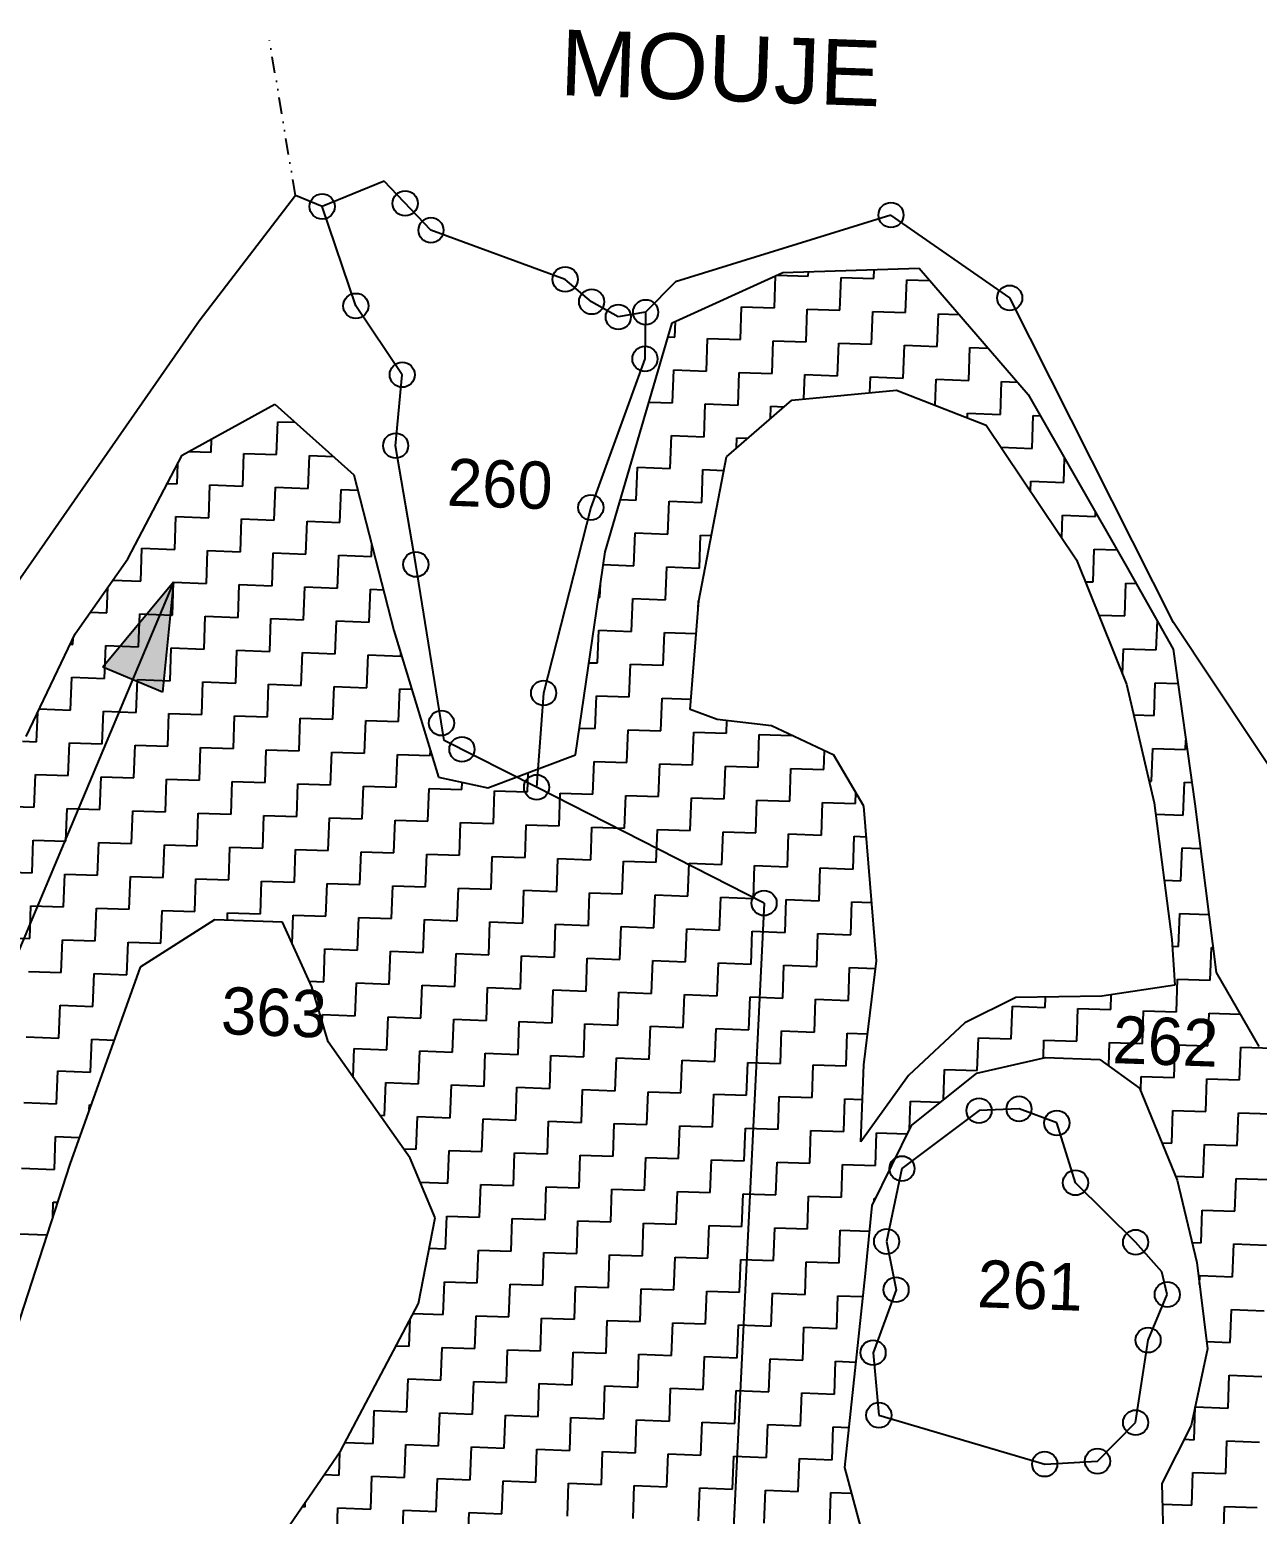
# Model space of a CAD drawing. Header units: metres. Extents: x 287345 to 291891, y 1993918 to 1999987.
# Drawn here: x 288222.7 to 288599.1, y 1998609.2 to 1999064.2 of the extents above; entities that cross this region are included whole.
import ezdxf
from ezdxf.enums import TextEntityAlignment as Align

# ---------------------------------------------------------------- set-up
doc = ezdxf.new("R2010")
doc.units = ezdxf.units.M
doc.header["$MEASUREMENT"] = 0
doc.linetypes.add('DIVIDE', pattern=[1.25, 0.5, -0.25, 0, -0.25, 0, -0.25])
for name, color, linetype in [('POLY_HATCH', 12, 'Continuous'), ('POLY_PARCEL', 6, 'Continuous'), ('TEXT_MAPOUT', 7, 'Continuous'), ('TEXT_PARCEL', 7, 'Continuous'), ('V_BOUND_LINE', 7, 'Continuous'), ('V_DIVIDE_LINE', 7, 'DIVIDE')]:
    doc.layers.add(name, color=color, linetype=linetype)
doc.styles.get("Standard").update_dxf_attribs({"font": 'arial.ttf'})
doc.styles.add('TEXT_MAP', font='')
doc.styles.get('TEXT_MAP').set_extended_font_data('Kruti Dev 050')

msp = doc.modelspace()

# ---------------------------------------------------------------- hatches: boundary and pattern name
h = msp.add_hatch(color=256)
h.paths.add_polyline_path([(288254.28, 1998864.99), (288263.42, 1998861.14), (288266.86, 1998894.86)])
h.paths.add_polyline_path([(288266.86, 1998894.86), (288245.14, 1998868.84), (288254.28, 1998864.99)])

# ---------------------------------------------------------------- linework, layer by layer
for points in [[(288266.86, 1998894.86), (288191.08, 1998714.9)], [(288266.86, 1998894.86), (288245.14, 1998868.84)], [(288266.86, 1998894.86), (288263.42, 1998861.14)], [(288263.42, 1998861.14), (288245.14, 1998868.84)]]:
    msp.add_lwpolyline(points)
for centre in [(288312.41, 1999010.02), (288337.85, 1999010.98), (288486.79, 1999007.4), (288345.76, 1999002.74), (288386.91, 1998987.69), (288322.73, 1998979.55), (288395.01, 1998980.82), (288523.19, 1998981.99), (288403.18, 1998976.15), (288411.57, 1998977.61), (288411.36, 1998963.32), (288336.95, 1998958.47), (288334.93, 1998936.72), (288394.77, 1998917.77), (288341.13, 1998900.34), (288380.29, 1998860.92), (288348.97, 1998851.72), (288355.25, 1998843.66), (288378.13, 1998832.03), (288447.89, 1998796.56), (288513.79, 1998732.94), (288526.04, 1998733.48), (288537.63, 1998729.16), (288490.16, 1998715.19), (288543.35, 1998710.86), (288485.45, 1998692.86), (288561.79, 1998692.6), (288488.36, 1998678.08), (288571.5, 1998676.61), (288565.62, 1998662.63), (288481.31, 1998658.77), (288483.08, 1998639.63), (288561.79, 1998637.34), (288533.93, 1998624.63), (288550.11, 1998625.52)]:
    msp.add_circle(centre, 3.85)
at = {"layer": 'POLY_HATCH'}
for p, q in [((288453.65, 1998989.81), (288495.41, 1998991.11)), ((288495.41, 1998991.11), (288528.8, 1998952.41)), ((288419.73, 1998974.34), (288453.65, 1998989.81)), ((288399.17, 1998904.19), (288419.73, 1998974.34)), ((288436.35, 1998933.32), (288456.43, 1998950.68)), ((288456.43, 1998950.68), (288488.52, 1998953.71)), ((288488.52, 1998953.71), (288515.95, 1998943.01)), ((288528.8, 1998952.41), (288558.92, 1998899.93)), ((288269.52, 1998933.79), (288297.88, 1998949.47)), ((288297.88, 1998949.47), (288322.14, 1998927.76)), ((288515.95, 1998943.01), (288543.69, 1998901.73)), ((288252.78, 1998902.09), (288269.52, 1998933.79)), ((288427.84, 1998889.16), (288436.35, 1998933.32)), ((288322.14, 1998927.76), (288334.36, 1998880.08)), ((288236.66, 1998879.04), (288252.78, 1998902.09)), ((288390.02, 1998841.98), (288399.17, 1998904.19)), ((288543.69, 1998901.73), (288559.02, 1998863.67)), ((288558.92, 1998899.93), (288573.31, 1998874.41)), ((288425.27, 1998855.9), (288427.84, 1998889.16)), ((288221.65, 1998847.61), (288236.66, 1998879.04)), ((288334.36, 1998880.08), (288348.06, 1998835.13)), ((288573.31, 1998874.41), (288579.97, 1998826.93)), ((288559.02, 1998863.67), (288567.47, 1998827.24)), ((288433.5, 1998852.83), (288425.27, 1998855.9)), ((288450.12, 1998850.85), (288433.5, 1998852.83)), ((288469.27, 1998841.83), (288450.12, 1998850.85)), ((288363.24, 1998831.82), (288390.02, 1998841.98)), ((288478.45, 1998826.22), (288469.27, 1998841.83)), ((288348.06, 1998835.13), (288363.24, 1998831.82)), ((288567.47, 1998827.24), (288572.94, 1998785.36)), ((288482.33, 1998778.84), (288478.45, 1998826.22)), ((288579.97, 1998826.93), (288586.49, 1998775.28)), ((288279.38, 1998791.4), (288256.62, 1998776.92)), ((288300.21, 1998790.66), (288279.38, 1998791.4)), ((288309.24, 1998770.89), (288300.21, 1998790.66)), ((288572.94, 1998785.36), (288573.84, 1998771.43)), ((288478.42, 1998747.02), (288482.33, 1998778.84)), ((288256.62, 1998776.92), (288235.01, 1998716.54)), ((288586.49, 1998775.28), (288599.59, 1998752.58)), ((288314.2, 1998754.04), (288309.24, 1998770.89)), ((288551.47, 1998768.06), (288525.04, 1998767.6)), ((288573.84, 1998771.43), (288551.47, 1998768.06)), ((288525.04, 1998767.6), (288509.47, 1998759.81)), ((288509.47, 1998759.81), (288492.21, 1998743.75)), ((288339.36, 1998718.41), (288314.2, 1998754.04)), ((288477.59, 1998723.42), (288478.42, 1998747.02)), ((288513.09, 1998744.4), (288534.12, 1998749.22)), ((288534.12, 1998749.22), (288550.78, 1998748.63)), ((288550.78, 1998748.63), (288562.99, 1998739.86)), ((288492.21, 1998743.75), (288477.59, 1998723.42)), ((288493.06, 1998728.43), (288513.09, 1998744.4)), ((288562.99, 1998739.86), (288574.5, 1998711.66)), ((288481.07, 1998703.85), (288493.06, 1998728.43)), ((288347.05, 1998700.07), (288339.36, 1998718.41)), ((288235.01, 1998716.54), (288216.29, 1998658.84)), ((288574.5, 1998711.66), (288580.56, 1998686.43)), ((288341.96, 1998673.85), (288347.05, 1998700.07)), ((288478.94, 1998683.08), (288481.07, 1998703.85)), ((288580.56, 1998686.43), (288583.79, 1998659.91)), ((288472.66, 1998623.55), (288478.94, 1998683.08)), ((288318.12, 1998628.83), (288341.96, 1998673.85)), ((288583.79, 1998659.91), (288578.79, 1998636.47)), ((288578.79, 1998636.47), (288569.82, 1998618.72)), ((288287.33, 1998584.07), (288318.12, 1998628.83)), ((288477.58, 1998605.31), (288472.66, 1998623.55)), ((288569.82, 1998618.72), (288570.43, 1998596.46))]:
    msp.add_line(p, q, dxfattribs=at)
at = {"layer": 'POLY_HATCH', "linetype": 'Continuous'}
for p, q in [((288451.04, 1998978.95), (288451.39, 1998988.78)), ((288451.84, 1998988.99), (288461.45, 1998988.65)), ((288461.45, 1998988.65), (288461.5, 1998990.06)), ((288471.15, 1998978.24), (288471.51, 1998988.29)), ((288471.51, 1998988.29), (288481.56, 1998987.93)), ((288481.56, 1998987.93), (288481.66, 1998990.68)), ((288491.26, 1998977.52), (288491.61, 1998987.58)), ((288491.61, 1998987.58), (288498.67, 1998987.33)), ((288440.63, 1998969.25), (288440.99, 1998979.3)), ((288440.99, 1998979.3), (288451.04, 1998978.95)), ((288460.74, 1998968.54), (288461.1, 1998978.59)), ((288461.1, 1998978.59), (288471.15, 1998978.24)), ((288480.85, 1998967.82), (288481.2, 1998977.88)), ((288481.2, 1998977.88), (288491.26, 1998977.52)), ((288420.52, 1998969.96), (288420.69, 1998974.77)), ((288500.96, 1998967.11), (288501.31, 1998977.17)), ((288501.31, 1998977.17), (288507.63, 1998976.94)), ((288418.47, 1998970.03), (288420.52, 1998969.96)), ((288430.22, 1998959.55), (288430.58, 1998969.6)), ((288430.58, 1998969.6), (288440.63, 1998969.25)), ((288450.33, 1998958.84), (288450.69, 1998968.89)), ((288450.69, 1998968.89), (288460.74, 1998968.54)), ((288470.44, 1998958.13), (288470.79, 1998968.18)), ((288470.79, 1998968.18), (288480.85, 1998967.82)), ((288490.55, 1998957.41), (288490.9, 1998967.47)), ((288490.9, 1998967.47), (288500.96, 1998967.11)), ((288510.66, 1998956.7), (288511.01, 1998966.76)), ((288511.01, 1998966.76), (288516.59, 1998966.56)), ((288419.81, 1998949.85), (288420.17, 1998959.91)), ((288420.17, 1998959.91), (288430.22, 1998959.55)), ((288439.92, 1998949.14), (288440.28, 1998959.19)), ((288440.28, 1998959.19), (288450.33, 1998958.84)), ((288460.12, 1998951.03), (288460.38, 1998958.48)), ((288460.38, 1998958.48), (288470.44, 1998958.13)), ((288480.32, 1998952.94), (288480.49, 1998957.77)), ((288480.49, 1998957.77), (288490.55, 1998957.41)), ((288500.32, 1998949.11), (288500.6, 1998957.06)), ((288500.6, 1998957.06), (288510.66, 1998956.7)), ((288520.36, 1998946.29), (288520.71, 1998956.35)), ((288520.71, 1998956.35), (288525.55, 1998956.18)), ((288412.63, 1998950.1), (288419.81, 1998949.85)), ((288429.51, 1998939.44), (288429.86, 1998949.49)), ((288429.86, 1998949.49), (288439.92, 1998949.14)), ((288449.84, 1998944.98), (288449.97, 1998948.78)), ((288449.97, 1998948.78), (288454.07, 1998948.64)), ((288510.25, 1998945.24), (288510.3, 1998946.65)), ((288510.3, 1998946.65), (288520.36, 1998946.29)), ((288530.05, 1998935.88), (288530.41, 1998945.94)), ((288530.41, 1998945.94), (288532.56, 1998945.86)), ((288298.44, 1998934.01), (288298.8, 1998944.07)), ((288298.8, 1998944.07), (288304.13, 1998943.88)), ((288278.34, 1998934.72), (288278.48, 1998938.74)), ((288419.1, 1998929.74), (288419.45, 1998939.8)), ((288419.45, 1998939.8), (288429.51, 1998939.44)), ((288439.45, 1998936.01), (288439.56, 1998939.08)), ((288439.56, 1998939.08), (288442.88, 1998938.97)), ((288271.63, 1998934.96), (288278.34, 1998934.72)), ((288288.03, 1998924.31), (288288.39, 1998934.37)), ((288288.39, 1998934.37), (288298.44, 1998934.01)), ((288308.14, 1998923.6), (288308.5, 1998933.66)), ((288308.5, 1998933.66), (288315.85, 1998933.4)), ((288520.51, 1998936.22), (288530.05, 1998935.88)), ((288539.75, 1998925.47), (288540.01, 1998932.87)), ((288267.93, 1998925.02), (288268.14, 1998931.19)), ((288408.69, 1998920.04), (288409.04, 1998930.1)), ((288409.04, 1998930.1), (288419.1, 1998929.74)), ((288428.8, 1998919.33), (288429.15, 1998929.39)), ((288429.15, 1998929.39), (288435.55, 1998929.16)), ((288264.94, 1998925.13), (288267.93, 1998925.02)), ((288277.62, 1998914.61), (288277.98, 1998924.67)), ((288277.98, 1998924.67), (288288.03, 1998924.31)), ((288297.73, 1998913.9), (288298.09, 1998923.96)), ((288298.09, 1998923.96), (288308.14, 1998923.6)), ((288317.84, 1998913.19), (288318.2, 1998923.25)), ((288318.2, 1998923.25), (288323.35, 1998923.06)), ((288529.59, 1998922.72), (288529.7, 1998925.83)), ((288529.7, 1998925.83), (288539.75, 1998925.47)), ((288403.87, 1998920.21), (288408.69, 1998920.04)), ((288418.39, 1998909.63), (288418.74, 1998919.69)), ((288418.74, 1998919.69), (288428.8, 1998919.33)), ((288267.21, 1998904.91), (288267.57, 1998914.97)), ((288267.57, 1998914.97), (288277.62, 1998914.61)), ((288287.32, 1998904.2), (288287.68, 1998914.26)), ((288287.68, 1998914.26), (288297.73, 1998913.9)), ((288539.15, 1998908.48), (288539.4, 1998915.42)), ((288539.4, 1998915.42), (288549.45, 1998915.06)), ((288549.45, 1998915.06), (288549.5, 1998916.35)), ((288307.43, 1998903.49), (288307.79, 1998913.55)), ((288307.79, 1998913.55), (288317.84, 1998913.19)), ((288407.98, 1998899.93), (288408.33, 1998909.99)), ((288408.33, 1998909.99), (288418.39, 1998909.63)), ((288428.09, 1998899.22), (288428.44, 1998909.28)), ((288428.44, 1998909.28), (288431.69, 1998909.16)), ((288256.8, 1998895.22), (288257.16, 1998905.27)), ((288257.16, 1998905.27), (288267.21, 1998904.91)), ((288276.91, 1998894.5), (288277.27, 1998904.56)), ((288277.27, 1998904.56), (288287.32, 1998904.2)), ((288327.54, 1998902.78), (288327.66, 1998906.22)), ((288548.74, 1998894.95), (288549.1, 1998905.01)), ((288549.1, 1998905.01), (288556.15, 1998904.76)), ((288297.02, 1998893.79), (288297.38, 1998903.85)), ((288297.38, 1998903.85), (288307.43, 1998903.49)), ((288317.13, 1998893.08), (288317.49, 1998903.14)), ((288317.49, 1998903.14), (288327.54, 1998902.78)), ((288398.6, 1998900.27), (288407.98, 1998899.93)), ((288248.18, 1998895.52), (288256.8, 1998895.22)), ((288417.68, 1998889.52), (288418.03, 1998899.58)), ((288418.03, 1998899.58), (288428.09, 1998899.22)), ((288246.39, 1998885.52), (288246.67, 1998893.35)), ((288266.5, 1998884.81), (288266.86, 1998894.86)), ((288266.86, 1998894.86), (288276.91, 1998894.5)), ((288286.61, 1998884.09), (288286.97, 1998894.15)), ((288286.97, 1998894.15), (288297.02, 1998893.79)), ((288306.72, 1998883.38), (288307.08, 1998893.44)), ((288307.08, 1998893.44), (288317.13, 1998893.08)), ((288326.83, 1998882.67), (288327.19, 1998892.73)), ((288327.19, 1998892.73), (288331.16, 1998892.59)), ((288397.57, 1998890.24), (288397.71, 1998894.24)), ((288546.39, 1998895.04), (288548.74, 1998894.95)), ((288558.44, 1998884.54), (288558.79, 1998894.6)), ((288558.79, 1998894.6), (288561.99, 1998894.48)), ((288397.12, 1998890.25), (288397.57, 1998890.24)), ((288407.27, 1998879.82), (288407.62, 1998889.88)), ((288407.62, 1998889.88), (288417.68, 1998889.52)), ((288427.64, 1998886.59), (288427.73, 1998889.17)), ((288427.73, 1998889.17), (288427.84, 1998889.16)), ((288241.32, 1998885.7), (288246.39, 1998885.52)), ((288256.09, 1998875.11), (288256.45, 1998885.16)), ((288256.45, 1998885.16), (288266.5, 1998884.81)), ((288276.2, 1998874.4), (288276.56, 1998884.45)), ((288276.56, 1998884.45), (288286.61, 1998884.09)), ((288296.31, 1998873.68), (288296.67, 1998883.74)), ((288296.67, 1998883.74), (288306.72, 1998883.38)), ((288316.42, 1998872.97), (288316.77, 1998883.03)), ((288316.77, 1998883.03), (288326.83, 1998882.67)), ((288550.5, 1998884.82), (288558.44, 1998884.54)), ((288568.14, 1998874.13), (288568.45, 1998883.03)), ((288235.98, 1998875.82), (288236.05, 1998877.75)), ((288396.86, 1998870.13), (288397.21, 1998880.18)), ((288397.21, 1998880.18), (288407.27, 1998879.82)), ((288416.96, 1998869.41), (288417.32, 1998879.47)), ((288417.32, 1998879.47), (288427.06, 1998879.12)), ((288235.14, 1998875.85), (288235.98, 1998875.82)), ((288245.68, 1998865.41), (288246.04, 1998875.46)), ((288246.04, 1998875.46), (288256.09, 1998875.11)), ((288265.79, 1998864.7), (288266.15, 1998874.75)), ((288266.15, 1998874.75), (288276.2, 1998874.4)), ((288285.9, 1998863.99), (288286.26, 1998874.04)), ((288286.26, 1998874.04), (288296.31, 1998873.68)), ((288306.01, 1998863.27), (288306.36, 1998873.33)), ((288306.36, 1998873.33), (288316.42, 1998872.97)), ((288336.53, 1998872.26), (288336.55, 1998872.9)), ((288557.81, 1998866.69), (288558.08, 1998874.49)), ((288558.08, 1998874.49), (288568.14, 1998874.13)), ((288326.12, 1998862.56), (288326.47, 1998872.62)), ((288326.47, 1998872.62), (288336.53, 1998872.26)), ((288394.17, 1998870.22), (288396.86, 1998870.13)), ((288406.55, 1998859.72), (288406.91, 1998869.77)), ((288406.91, 1998869.77), (288416.96, 1998869.41)), ((288235.27, 1998855.71), (288235.63, 1998865.76)), ((288235.63, 1998865.76), (288245.68, 1998865.41)), ((288255.38, 1998855), (288255.74, 1998865.05)), ((288255.74, 1998865.05), (288265.79, 1998864.7)), ((288275.49, 1998854.29), (288275.85, 1998864.34)), ((288275.85, 1998864.34), (288285.9, 1998863.99)), ((288295.6, 1998853.58), (288295.95, 1998863.63)), ((288295.95, 1998863.63), (288306.01, 1998863.27)), ((288567.43, 1998854.02), (288567.78, 1998864.08)), ((288567.78, 1998864.08), (288574.8, 1998863.83)), ((288315.71, 1998852.86), (288316.06, 1998862.92)), ((288316.06, 1998862.92), (288326.12, 1998862.56)), ((288335.82, 1998852.15), (288336.17, 1998862.21)), ((288336.17, 1998862.21), (288339.85, 1998862.08)), ((288396.14, 1998850.02), (288396.5, 1998860.07)), ((288396.5, 1998860.07), (288406.55, 1998859.72)), ((288416.25, 1998849.31), (288416.61, 1998859.36)), ((288416.61, 1998859.36), (288425.51, 1998859.05)), ((288224.86, 1998846.01), (288225.18, 1998855)), ((288225.68, 1998856.05), (288235.27, 1998855.71)), ((288244.97, 1998845.3), (288245.33, 1998855.35)), ((288245.33, 1998855.35), (288255.38, 1998855)), ((288265.08, 1998844.59), (288265.44, 1998854.64)), ((288265.44, 1998854.64), (288275.49, 1998854.29)), ((288285.19, 1998843.88), (288285.54, 1998853.93)), ((288285.54, 1998853.93), (288295.6, 1998853.58)), ((288305.3, 1998843.16), (288305.65, 1998853.22)), ((288305.65, 1998853.22), (288315.71, 1998852.86)), ((288325.41, 1998842.45), (288325.76, 1998852.51)), ((288325.76, 1998852.51), (288335.82, 1998852.15)), ((288391.23, 1998850.19), (288396.14, 1998850.02)), ((288436.36, 1998848.59), (288436.5, 1998852.47)), ((288561.21, 1998854.24), (288567.43, 1998854.02)), ((288220.54, 1998846.16), (288224.86, 1998846.01)), ((288234.56, 1998835.6), (288234.92, 1998845.66)), ((288234.92, 1998845.66), (288244.97, 1998845.3)), ((288405.84, 1998839.61), (288406.2, 1998849.66)), ((288406.2, 1998849.66), (288416.25, 1998849.31)), ((288425.95, 1998838.9), (288426.31, 1998848.95)), ((288426.31, 1998848.95), (288436.36, 1998848.59)), ((288446.06, 1998838.18), (288446.42, 1998848.24)), ((288446.42, 1998848.24), (288456.42, 1998847.88)), ((288577.12, 1998843.61), (288577.23, 1998846.51)), ((288254.67, 1998834.89), (288255.02, 1998844.94)), ((288255.02, 1998844.94), (288265.08, 1998844.59)), ((288274.78, 1998834.18), (288275.13, 1998844.23)), ((288275.13, 1998844.23), (288285.19, 1998843.88)), ((288294.89, 1998833.47), (288295.24, 1998843.52)), ((288295.24, 1998843.52), (288305.3, 1998843.16)), ((288315, 1998832.75), (288315.35, 1998842.81)), ((288315.35, 1998842.81), (288325.41, 1998842.45)), ((288335.1, 1998832.04), (288335.46, 1998842.1)), ((288335.46, 1998842.1), (288345.52, 1998841.74)), ((288345.52, 1998841.74), (288345.57, 1998843.31)), ((288466.17, 1998837.47), (288466.37, 1998843.2)), ((288566.71, 1998833.91), (288567.07, 1998843.97)), ((288567.07, 1998843.97), (288577.12, 1998843.61)), ((288375.32, 1998830.62), (288375.53, 1998836.48)), ((288385.64, 1998840.32), (288385.73, 1998840.32)), ((288385.73, 1998840.32), (288385.73, 1998840.36)), ((288395.43, 1998829.91), (288395.79, 1998839.96)), ((288395.79, 1998839.96), (288405.84, 1998839.61)), ((288415.54, 1998829.2), (288415.9, 1998839.25)), ((288415.9, 1998839.25), (288425.95, 1998838.9)), ((288435.65, 1998828.49), (288436.01, 1998838.54)), ((288436.01, 1998838.54), (288446.06, 1998838.18)), ((288455.76, 1998827.77), (288456.11, 1998837.83)), ((288456.11, 1998837.83), (288466.17, 1998837.47)), ((288224.15, 1998825.9), (288224.51, 1998835.96)), ((288224.51, 1998835.96), (288234.56, 1998835.6)), ((288244.26, 1998825.19), (288244.61, 1998835.25)), ((288244.61, 1998835.25), (288254.67, 1998834.89)), ((288264.37, 1998824.48), (288264.72, 1998834.53)), ((288264.72, 1998834.53), (288274.78, 1998834.18)), ((288284.48, 1998823.77), (288284.83, 1998833.82)), ((288284.83, 1998833.82), (288294.89, 1998833.47)), ((288304.59, 1998823.06), (288304.94, 1998833.11)), ((288304.94, 1998833.11), (288315, 1998832.75)), ((288324.69, 1998822.34), (288325.05, 1998832.4)), ((288325.05, 1998832.4), (288335.1, 1998832.04)), ((288355.21, 1998831.33), (288355.29, 1998833.55)), ((288565.92, 1998833.94), (288566.71, 1998833.91)), ((288576.41, 1998823.5), (288576.77, 1998833.56)), ((288576.77, 1998833.56), (288579.05, 1998833.48)), ((288344.8, 1998821.63), (288345.16, 1998831.69)), ((288345.16, 1998831.69), (288355.21, 1998831.33)), ((288364.91, 1998820.92), (288365.27, 1998830.98)), ((288365.27, 1998830.98), (288375.32, 1998830.62)), ((288385.02, 1998820.21), (288385.38, 1998830.26)), ((288385.38, 1998830.26), (288395.43, 1998829.91)), ((288405.13, 1998819.5), (288405.49, 1998829.55)), ((288405.49, 1998829.55), (288415.54, 1998829.2)), ((288425.24, 1998818.79), (288425.6, 1998828.84)), ((288425.6, 1998828.84), (288435.65, 1998828.49)), ((288445.35, 1998818.07), (288445.7, 1998828.13)), ((288445.7, 1998828.13), (288455.76, 1998827.77)), ((288465.46, 1998817.36), (288465.81, 1998827.42)), ((288465.81, 1998827.42), (288475.87, 1998827.06)), ((288475.87, 1998827.06), (288475.99, 1998830.41)), ((288214.1, 1998826.26), (288224.15, 1998825.9)), ((288233.85, 1998815.49), (288234.2, 1998825.55)), ((288234.2, 1998825.55), (288244.26, 1998825.19)), ((288253.96, 1998814.78), (288254.31, 1998824.83)), ((288254.31, 1998824.83), (288264.37, 1998824.48)), ((288274.07, 1998814.07), (288274.42, 1998824.12)), ((288274.42, 1998824.12), (288284.48, 1998823.77)), ((288294.18, 1998813.36), (288294.53, 1998823.41)), ((288294.53, 1998823.41), (288304.59, 1998823.06)), ((288314.28, 1998812.65), (288314.64, 1998822.7)), ((288314.64, 1998822.7), (288324.69, 1998822.34)), ((288567.92, 1998823.8), (288576.41, 1998823.5)), ((288334.39, 1998811.93), (288334.75, 1998821.99)), ((288334.75, 1998821.99), (288344.8, 1998821.63)), ((288354.5, 1998811.22), (288354.86, 1998821.28)), ((288354.86, 1998821.28), (288364.91, 1998820.92)), ((288374.61, 1998810.51), (288374.97, 1998820.57)), ((288374.97, 1998820.57), (288385.02, 1998820.21)), ((288394.72, 1998809.8), (288395.08, 1998819.85)), ((288395.08, 1998819.85), (288405.13, 1998819.5)), ((288414.83, 1998809.09), (288415.19, 1998819.14)), ((288415.19, 1998819.14), (288425.24, 1998818.79)), ((288434.94, 1998808.38), (288435.29, 1998818.43)), ((288435.29, 1998818.43), (288445.35, 1998818.07)), ((288223.44, 1998805.79), (288223.79, 1998815.85)), ((288223.79, 1998815.85), (288233.85, 1998815.49)), ((288243.55, 1998805.08), (288243.9, 1998815.14)), ((288243.9, 1998815.14), (288253.96, 1998814.78)), ((288263.66, 1998804.37), (288264.01, 1998814.42)), ((288264.01, 1998814.42), (288274.07, 1998814.07)), ((288283.77, 1998803.66), (288284.12, 1998813.71)), ((288284.12, 1998813.71), (288294.18, 1998813.36)), ((288455.05, 1998807.66), (288455.4, 1998817.72)), ((288455.4, 1998817.72), (288465.46, 1998817.36)), ((288475.16, 1998806.95), (288475.51, 1998817.01)), ((288475.51, 1998817.01), (288479.21, 1998816.88)), ((288303.87, 1998802.95), (288304.23, 1998813)), ((288304.23, 1998813), (288314.28, 1998812.65)), ((288323.98, 1998802.24), (288324.34, 1998812.29)), ((288324.34, 1998812.29), (288334.39, 1998811.93)), ((288344.09, 1998801.52), (288344.45, 1998811.58)), ((288344.45, 1998811.58), (288354.5, 1998811.22)), ((288364.2, 1998800.81), (288364.56, 1998810.87)), ((288364.56, 1998810.87), (288374.61, 1998810.51)), ((288384.31, 1998800.1), (288384.67, 1998810.16)), ((288384.67, 1998810.16), (288394.72, 1998809.8)), ((288404.42, 1998799.39), (288404.77, 1998809.44)), ((288404.77, 1998809.44), (288414.83, 1998809.09)), ((288575.7, 1998803.4), (288576.06, 1998813.45)), ((288576.06, 1998813.45), (288581.7, 1998813.25)), ((288213.38, 1998806.15), (288223.44, 1998805.79)), ((288233.14, 1998795.38), (288233.49, 1998805.44)), ((288233.49, 1998805.44), (288243.55, 1998805.08)), ((288253.25, 1998794.67), (288253.6, 1998804.73)), ((288253.6, 1998804.73), (288263.66, 1998804.37)), ((288424.53, 1998798.68), (288424.88, 1998808.73)), ((288424.88, 1998808.73), (288434.94, 1998808.38)), ((288444.64, 1998797.97), (288444.99, 1998808.02)), ((288444.99, 1998808.02), (288455.05, 1998807.66)), ((288464.75, 1998797.25), (288465.1, 1998807.31)), ((288465.1, 1998807.31), (288475.16, 1998806.95)), ((288273.35, 1998793.96), (288273.71, 1998804.01)), ((288273.71, 1998804.01), (288283.77, 1998803.66)), ((288293.46, 1998793.25), (288293.82, 1998803.3)), ((288293.82, 1998803.3), (288303.87, 1998802.95)), ((288313.57, 1998792.54), (288313.93, 1998802.59)), ((288313.93, 1998802.59), (288323.98, 1998802.24)), ((288333.68, 1998791.83), (288334.04, 1998801.88)), ((288334.04, 1998801.88), (288344.09, 1998801.52)), ((288353.79, 1998791.11), (288354.15, 1998801.17)), ((288354.15, 1998801.17), (288364.2, 1998800.81)), ((288373.9, 1998790.4), (288374.26, 1998800.46)), ((288374.26, 1998800.46), (288384.31, 1998800.1)), ((288570.56, 1998803.58), (288575.7, 1998803.4)), ((288222.73, 1998785.68), (288223.08, 1998795.74)), ((288223.08, 1998795.74), (288233.14, 1998795.38)), ((288394.01, 1998789.69), (288394.36, 1998799.74)), ((288394.36, 1998799.74), (288404.42, 1998799.39)), ((288414.12, 1998788.98), (288414.47, 1998799.03)), ((288414.47, 1998799.03), (288424.53, 1998798.68)), ((288434.23, 1998788.27), (288434.58, 1998798.32)), ((288434.58, 1998798.32), (288444.64, 1998797.97)), ((288454.34, 1998787.56), (288454.69, 1998797.61)), ((288454.69, 1998797.61), (288464.75, 1998797.25)), ((288474.44, 1998786.84), (288474.8, 1998796.9)), ((288474.8, 1998796.9), (288480.87, 1998796.68)), ((288242.84, 1998784.97), (288243.19, 1998795.03)), ((288243.19, 1998795.03), (288253.25, 1998794.67)), ((288262.94, 1998784.26), (288263.3, 1998794.32)), ((288263.3, 1998794.32), (288273.35, 1998793.96)), ((288283.33, 1998791.26), (288283.41, 1998793.6)), ((288283.41, 1998793.6), (288293.46, 1998793.25)), ((288303.21, 1998784.09), (288303.52, 1998792.89)), ((288303.52, 1998792.89), (288313.57, 1998792.54)), ((288323.27, 1998782.13), (288323.63, 1998792.18)), ((288323.63, 1998792.18), (288333.68, 1998791.83)), ((288343.38, 1998781.41), (288343.74, 1998791.47)), ((288343.74, 1998791.47), (288353.79, 1998791.11)), ((288574.99, 1998783.29), (288575.35, 1998793.34)), ((288575.35, 1998793.34), (288584.25, 1998793.03)), ((288363.49, 1998780.7), (288363.85, 1998790.76)), ((288363.85, 1998790.76), (288373.9, 1998790.4)), ((288383.6, 1998779.99), (288383.95, 1998790.05)), ((288383.95, 1998790.05), (288394.01, 1998789.69)), ((288403.71, 1998779.28), (288404.06, 1998789.33)), ((288404.06, 1998789.33), (288414.12, 1998788.98)), ((288423.82, 1998778.57), (288424.17, 1998788.62)), ((288424.17, 1998788.62), (288434.23, 1998788.27)), ((288443.93, 1998777.86), (288444.28, 1998787.91)), ((288444.28, 1998787.91), (288454.34, 1998787.56)), ((288464.03, 1998777.15), (288464.39, 1998787.2)), ((288464.39, 1998787.2), (288474.44, 1998786.84)), ((288212.67, 1998786.04), (288222.73, 1998785.68)), ((288232.43, 1998775.27), (288232.78, 1998785.33)), ((288232.78, 1998785.33), (288242.84, 1998784.97)), ((288252.53, 1998774.56), (288252.89, 1998784.62)), ((288252.89, 1998784.62), (288262.94, 1998784.26)), ((288312.86, 1998772.43), (288313.22, 1998782.48)), ((288313.22, 1998782.48), (288323.27, 1998782.13)), ((288332.97, 1998771.72), (288333.33, 1998781.77)), ((288333.33, 1998781.77), (288343.38, 1998781.41)), ((288573.07, 1998783.35), (288574.99, 1998783.29)), ((288584.69, 1998772.88), (288585.04, 1998782.93)), ((288585.04, 1998782.93), (288585.53, 1998782.91)), ((288353.08, 1998771), (288353.44, 1998781.06)), ((288353.44, 1998781.06), (288363.49, 1998780.7)), ((288373.19, 1998770.29), (288373.54, 1998780.35)), ((288373.54, 1998780.35), (288383.6, 1998779.99)), ((288393.3, 1998769.58), (288393.65, 1998779.64)), ((288393.65, 1998779.64), (288403.71, 1998779.28)), ((288413.41, 1998768.87), (288413.76, 1998778.92)), ((288413.76, 1998778.92), (288423.82, 1998778.57)), ((288433.52, 1998768.16), (288433.87, 1998778.21)), ((288433.87, 1998778.21), (288443.93, 1998777.86)), ((288453.62, 1998767.45), (288453.98, 1998777.5)), ((288453.98, 1998777.5), (288464.03, 1998777.15)), ((288222.37, 1998775.63), (288232.43, 1998775.27)), ((288242.12, 1998764.86), (288242.48, 1998774.92)), ((288242.48, 1998774.92), (288252.53, 1998774.56)), ((288308.46, 1998772.58), (288312.86, 1998772.43)), ((288473.73, 1998766.74), (288474.09, 1998776.79)), ((288474.09, 1998776.79), (288482.04, 1998776.51)), ((288574.28, 1998763.18), (288574.63, 1998773.23)), ((288574.63, 1998773.23), (288584.69, 1998772.88)), ((288322.56, 1998762.02), (288322.92, 1998772.07)), ((288322.92, 1998772.07), (288332.97, 1998771.72)), ((288342.67, 1998761.31), (288343.02, 1998771.36)), ((288343.02, 1998771.36), (288353.08, 1998771)), ((288362.78, 1998760.59), (288363.13, 1998770.65)), ((288363.13, 1998770.65), (288373.19, 1998770.29)), ((288382.89, 1998759.88), (288383.24, 1998769.94)), ((288383.24, 1998769.94), (288393.3, 1998769.58)), ((288403, 1998759.17), (288403.35, 1998769.23)), ((288403.35, 1998769.23), (288413.41, 1998768.87)), ((288423.1, 1998758.46), (288423.46, 1998768.51)), ((288423.46, 1998768.51), (288433.52, 1998768.16)), ((288554.17, 1998763.89), (288554.33, 1998768.49)), ((288231.71, 1998755.16), (288232.07, 1998765.22)), ((288232.07, 1998765.22), (288242.12, 1998764.86)), ((288443.21, 1998757.75), (288443.57, 1998767.8)), ((288443.57, 1998767.8), (288453.62, 1998767.45)), ((288463.32, 1998757.04), (288463.68, 1998767.09)), ((288463.68, 1998767.09), (288473.73, 1998766.74)), ((288523.65, 1998754.9), (288524.01, 1998764.96)), ((288524.01, 1998764.96), (288534.06, 1998764.6)), ((288534.06, 1998764.6), (288534.17, 1998767.76)), ((288543.76, 1998754.19), (288544.11, 1998764.24)), ((288544.11, 1998764.24), (288554.17, 1998763.89)), ((288563.87, 1998753.48), (288564.22, 1998763.53)), ((288564.22, 1998763.53), (288574.28, 1998763.18)), ((288312.42, 1998760.08), (288312.51, 1998762.37)), ((288312.51, 1998762.37), (288322.56, 1998762.02)), ((288332.26, 1998751.61), (288332.61, 1998761.66)), ((288332.61, 1998761.66), (288342.67, 1998761.31)), ((288352.37, 1998750.9), (288352.72, 1998760.95)), ((288352.72, 1998760.95), (288362.78, 1998760.59)), ((288372.48, 1998750.18), (288372.83, 1998760.24)), ((288372.83, 1998760.24), (288382.89, 1998759.88)), ((288392.59, 1998749.47), (288392.94, 1998759.53)), ((288392.94, 1998759.53), (288403, 1998759.17)), ((288583.98, 1998752.77), (288584.33, 1998762.82)), ((288584.33, 1998762.82), (288593.87, 1998762.48)), ((288221.66, 1998755.52), (288231.71, 1998755.16)), ((288241.41, 1998744.75), (288241.77, 1998754.81)), ((288241.77, 1998754.81), (288248.62, 1998754.57)), ((288412.69, 1998748.76), (288413.05, 1998758.82)), ((288413.05, 1998758.82), (288423.1, 1998758.46)), ((288432.8, 1998748.05), (288433.16, 1998758.1)), ((288433.16, 1998758.1), (288443.21, 1998757.75)), ((288452.91, 1998747.34), (288453.27, 1998757.39)), ((288453.27, 1998757.39), (288463.32, 1998757.04)), ((288473.02, 1998746.63), (288473.38, 1998756.68)), ((288473.38, 1998756.68), (288479.58, 1998756.46)), ((288513.24, 1998745.2), (288513.6, 1998755.26)), ((288513.6, 1998755.26), (288523.65, 1998754.9)), ((288533.51, 1998749.08), (288533.7, 1998754.55)), ((288533.7, 1998754.55), (288543.76, 1998754.19)), ((288321.89, 1998743.15), (288322.2, 1998751.96)), ((288322.2, 1998751.96), (288332.26, 1998751.61)), ((288341.96, 1998741.2), (288342.31, 1998751.25)), ((288342.31, 1998751.25), (288352.37, 1998750.9)), ((288362.07, 1998740.49), (288362.42, 1998750.54)), ((288362.42, 1998750.54), (288372.48, 1998750.18)), ((288553.56, 1998746.63), (288553.81, 1998753.83)), ((288553.81, 1998753.83), (288563.87, 1998753.48)), ((288573.57, 1998743.07), (288573.92, 1998753.12)), ((288573.92, 1998753.12), (288583.98, 1998752.77)), ((288593.68, 1998742.36), (288594.03, 1998752.41)), ((288594.03, 1998752.41), (288604.09, 1998752.06)), ((288382.18, 1998739.77), (288382.53, 1998749.83)), ((288382.53, 1998749.83), (288392.59, 1998749.47)), ((288402.28, 1998739.06), (288402.64, 1998749.12)), ((288402.64, 1998749.12), (288412.69, 1998748.76)), ((288422.39, 1998738.35), (288422.75, 1998748.41)), ((288422.75, 1998748.41), (288432.8, 1998748.05)), ((288442.5, 1998737.64), (288442.86, 1998747.69)), ((288442.86, 1998747.69), (288452.91, 1998747.34)), ((288462.61, 1998736.93), (288462.97, 1998746.98)), ((288462.97, 1998746.98), (288473.02, 1998746.63)), ((288502.86, 1998736.24), (288503.19, 1998745.56)), ((288503.19, 1998745.56), (288513.24, 1998745.2)), ((288231, 1998735.06), (288231.36, 1998745.11)), ((288231.36, 1998745.11), (288241.41, 1998744.75)), ((288331.55, 1998731.5), (288331.9, 1998741.55)), ((288331.9, 1998741.55), (288341.96, 1998741.2)), ((288351.66, 1998730.79), (288352.01, 1998740.84)), ((288352.01, 1998740.84), (288362.07, 1998740.49)), ((288563.35, 1998738.95), (288563.51, 1998743.42)), ((288563.51, 1998743.42), (288573.57, 1998743.07)), ((288583.27, 1998732.66), (288583.62, 1998742.71)), ((288583.62, 1998742.71), (288593.68, 1998742.36)), ((288371.77, 1998730.07), (288372.12, 1998740.13)), ((288372.12, 1998740.13), (288382.18, 1998739.77)), ((288391.87, 1998729.36), (288392.23, 1998739.42)), ((288392.23, 1998739.42), (288402.28, 1998739.06)), ((288411.98, 1998728.65), (288412.34, 1998738.71)), ((288412.34, 1998738.71), (288422.39, 1998738.35)), ((288432.09, 1998727.94), (288432.45, 1998737.99)), ((288432.45, 1998737.99), (288442.5, 1998737.64)), ((288452.2, 1998727.23), (288452.56, 1998737.28)), ((288452.56, 1998737.28), (288462.61, 1998736.93)), ((288472.31, 1998726.52), (288472.67, 1998736.57)), ((288472.67, 1998736.57), (288478.05, 1998736.38)), ((288220.95, 1998735.41), (288231, 1998735.06)), ((288241.01, 1998733.29), (288241.06, 1998734.7)), ((288241.06, 1998734.7), (288241.5, 1998734.68)), ((288492.47, 1998727.22), (288492.77, 1998735.86)), ((288492.77, 1998735.86), (288501.97, 1998735.53)), ((288572.85, 1998722.96), (288573.21, 1998733.01)), ((288573.21, 1998733.01), (288583.27, 1998732.66)), ((288592.96, 1998722.25), (288593.32, 1998732.3)), ((288593.32, 1998732.3), (288603.37, 1998731.95)), ((288330.08, 1998731.55), (288331.55, 1998731.5)), ((288341.25, 1998721.09), (288341.6, 1998731.14)), ((288341.6, 1998731.14), (288351.66, 1998730.79)), ((288361.35, 1998720.38), (288361.71, 1998730.43)), ((288361.71, 1998730.43), (288371.77, 1998730.07)), ((288381.46, 1998719.66), (288381.82, 1998729.72)), ((288381.82, 1998729.72), (288391.87, 1998729.36)), ((288401.57, 1998718.95), (288401.93, 1998729.01)), ((288401.93, 1998729.01), (288411.98, 1998728.65)), ((288421.68, 1998718.24), (288422.04, 1998728.3)), ((288422.04, 1998728.3), (288432.09, 1998727.94)), ((288441.79, 1998717.53), (288442.15, 1998727.58)), ((288442.15, 1998727.58), (288452.2, 1998727.23)), ((288230.29, 1998714.95), (288230.65, 1998725)), ((288230.65, 1998725), (288237.95, 1998724.74)), ((288461.9, 1998716.82), (288462.26, 1998726.87)), ((288462.26, 1998726.87), (288472.31, 1998726.52)), ((288482.01, 1998716.11), (288482.36, 1998726.16)), ((288482.36, 1998726.16), (288491.79, 1998725.83)), ((288569.84, 1998723.07), (288572.85, 1998722.96)), ((288582.55, 1998712.55), (288582.91, 1998722.6)), ((288582.91, 1998722.6), (288592.96, 1998722.25)), ((288337.37, 1998721.22), (288341.25, 1998721.09)), ((288350.94, 1998710.68), (288351.3, 1998720.73)), ((288351.3, 1998720.73), (288361.35, 1998720.38)), ((288371.05, 1998709.97), (288371.41, 1998720.02)), ((288371.41, 1998720.02), (288381.46, 1998719.66)), ((288391.16, 1998709.25), (288391.52, 1998719.31)), ((288391.52, 1998719.31), (288401.57, 1998718.95)), ((288411.27, 1998708.54), (288411.63, 1998718.6)), ((288411.63, 1998718.6), (288421.68, 1998718.24)), ((288220.24, 1998715.3), (288230.29, 1998714.95)), ((288431.38, 1998707.83), (288431.74, 1998717.89)), ((288431.74, 1998717.89), (288441.79, 1998717.53)), ((288451.49, 1998707.12), (288451.85, 1998717.17)), ((288451.85, 1998717.17), (288461.9, 1998716.82)), ((288471.6, 1998706.41), (288471.95, 1998716.46)), ((288471.95, 1998716.46), (288482.01, 1998716.11)), ((288342.48, 1998710.98), (288350.94, 1998710.68)), ((288360.64, 1998700.27), (288361, 1998710.32)), ((288361, 1998710.32), (288371.05, 1998709.97)), ((288380.75, 1998699.56), (288381.11, 1998709.61)), ((288381.11, 1998709.61), (288391.16, 1998709.25)), ((288400.86, 1998698.84), (288401.22, 1998708.9)), ((288401.22, 1998708.9), (288411.27, 1998708.54)), ((288574.01, 1998712.85), (288582.55, 1998712.55)), ((288592.25, 1998702.14), (288592.61, 1998712.19)), ((288592.61, 1998712.19), (288602.66, 1998711.84)), ((288229.78, 1998700.4), (288229.93, 1998704.89)), ((288229.93, 1998704.89), (288231.22, 1998704.85)), ((288420.97, 1998698.13), (288421.33, 1998708.19)), ((288421.33, 1998708.19), (288431.38, 1998707.83)), ((288441.08, 1998697.42), (288441.43, 1998707.48)), ((288441.43, 1998707.48), (288451.49, 1998707.12)), ((288461.19, 1998696.71), (288461.54, 1998706.76)), ((288461.54, 1998706.76), (288471.6, 1998706.41)), ((288481.61, 1998704.97), (288481.65, 1998706.05)), ((288481.65, 1998706.05), (288482.14, 1998706.04)), ((288350.23, 1998690.57), (288350.59, 1998700.62)), ((288350.59, 1998700.62), (288360.64, 1998700.27)), ((288370.34, 1998689.86), (288370.7, 1998699.91)), ((288370.7, 1998699.91), (288380.75, 1998699.56)), ((288581.84, 1998692.44), (288582.2, 1998702.49)), ((288582.2, 1998702.49), (288592.25, 1998702.14)), ((288390.45, 1998689.15), (288390.81, 1998699.2)), ((288390.81, 1998699.2), (288400.86, 1998698.84)), ((288410.56, 1998688.43), (288410.92, 1998698.49)), ((288410.92, 1998698.49), (288420.97, 1998698.13)), ((288430.67, 1998687.72), (288431.02, 1998697.78)), ((288431.02, 1998697.78), (288441.08, 1998697.42)), ((288450.78, 1998687.01), (288451.13, 1998697.07)), ((288451.13, 1998697.07), (288461.19, 1998696.71)), ((288470.89, 1998686.3), (288471.24, 1998696.35)), ((288471.24, 1998696.35), (288480.27, 1998696.03)), ((288219.52, 1998695.19), (288227.99, 1998694.89)), ((288345.24, 1998690.75), (288350.23, 1998690.57)), ((288579.09, 1998692.54), (288581.84, 1998692.44)), ((288591.54, 1998682.03), (288591.9, 1998692.08)), ((288591.9, 1998692.08), (288601.95, 1998691.73)), ((288359.93, 1998680.16), (288360.29, 1998690.21)), ((288360.29, 1998690.21), (288370.34, 1998689.86)), ((288380.04, 1998679.45), (288380.4, 1998689.5)), ((288380.4, 1998689.5), (288390.45, 1998689.15)), ((288400.15, 1998678.74), (288400.51, 1998688.79)), ((288400.51, 1998688.79), (288410.56, 1998688.43)), ((288420.26, 1998678.02), (288420.61, 1998688.08)), ((288420.61, 1998688.08), (288430.67, 1998687.72)), ((288440.37, 1998677.31), (288440.72, 1998687.37)), ((288440.72, 1998687.37), (288450.78, 1998687.01)), ((288460.48, 1998676.6), (288460.83, 1998686.65)), ((288460.83, 1998686.65), (288470.89, 1998686.3)), ((288581.39, 1998679.64), (288581.49, 1998682.39)), ((288581.49, 1998682.39), (288591.54, 1998682.03)), ((288349.52, 1998670.46), (288349.88, 1998680.51)), ((288349.88, 1998680.51), (288359.93, 1998680.16)), ((288369.63, 1998669.75), (288369.99, 1998679.8)), ((288369.99, 1998679.8), (288380.04, 1998679.45)), ((288389.74, 1998669.04), (288390.1, 1998679.09)), ((288390.1, 1998679.09), (288400.15, 1998678.74)), ((288409.85, 1998668.32), (288410.2, 1998678.38)), ((288410.2, 1998678.38), (288420.26, 1998678.02)), ((288429.96, 1998667.61), (288430.31, 1998677.67)), ((288430.31, 1998677.67), (288440.37, 1998677.31)), ((288450.07, 1998666.9), (288450.42, 1998676.96)), ((288450.42, 1998676.96), (288460.48, 1998676.6)), ((288470.18, 1998666.19), (288470.53, 1998676.24)), ((288470.53, 1998676.24), (288478.19, 1998675.97)), ((288339.11, 1998660.76), (288339.4, 1998669.03)), ((288340.33, 1998670.78), (288349.52, 1998670.46)), ((288359.22, 1998660.05), (288359.58, 1998670.1)), ((288359.58, 1998670.1), (288369.63, 1998669.75)), ((288379.33, 1998659.34), (288379.68, 1998669.39)), ((288379.68, 1998669.39), (288389.74, 1998669.04)), ((288399.44, 1998658.63), (288399.79, 1998668.68)), ((288399.79, 1998668.68), (288409.85, 1998668.32)), ((288419.55, 1998657.91), (288419.9, 1998667.97)), ((288419.9, 1998667.97), (288429.96, 1998667.61)), ((288590.83, 1998661.92), (288591.18, 1998671.98)), ((288591.18, 1998671.98), (288601.24, 1998671.62)), ((288439.66, 1998657.2), (288440.01, 1998667.26)), ((288440.01, 1998667.26), (288450.07, 1998666.9)), ((288459.76, 1998656.49), (288460.12, 1998666.55)), ((288460.12, 1998666.55), (288470.18, 1998666.19)), ((288335.1, 1998660.9), (288339.11, 1998660.76)), ((288348.81, 1998650.35), (288349.17, 1998660.41)), ((288349.17, 1998660.41), (288359.22, 1998660.05)), ((288368.92, 1998649.64), (288369.27, 1998659.69)), ((288369.27, 1998659.69), (288379.33, 1998659.34)), ((288389.03, 1998648.93), (288389.38, 1998658.98)), ((288389.38, 1998658.98), (288399.44, 1998658.63)), ((288583.52, 1998662.18), (288590.83, 1998661.92)), ((288409.14, 1998648.22), (288409.49, 1998658.27)), ((288409.49, 1998658.27), (288419.55, 1998657.91)), ((288429.25, 1998647.5), (288429.6, 1998657.56)), ((288429.6, 1998657.56), (288439.66, 1998657.2)), ((288449.35, 1998646.79), (288449.71, 1998656.85)), ((288449.71, 1998656.85), (288459.76, 1998656.49)), ((288469.46, 1998646.08), (288469.82, 1998656.14)), ((288469.82, 1998656.14), (288476.08, 1998655.91)), ((288338.4, 1998640.65), (288338.76, 1998650.71)), ((288338.76, 1998650.71), (288348.81, 1998650.35)), ((288358.51, 1998639.94), (288358.86, 1998649.99)), ((288358.86, 1998649.99), (288368.92, 1998649.64)), ((288590.12, 1998641.81), (288590.47, 1998651.87)), ((288590.47, 1998651.87), (288600.53, 1998651.51)), ((288378.62, 1998639.23), (288378.97, 1998649.28)), ((288378.97, 1998649.28), (288389.03, 1998648.93)), ((288398.73, 1998638.52), (288399.08, 1998648.57)), ((288399.08, 1998648.57), (288409.14, 1998648.22)), ((288418.84, 1998637.81), (288419.19, 1998647.86)), ((288419.19, 1998647.86), (288429.25, 1998647.5)), ((288438.94, 1998637.09), (288439.3, 1998647.15)), ((288439.3, 1998647.15), (288449.35, 1998646.79)), ((288459.05, 1998636.38), (288459.41, 1998646.44)), ((288459.41, 1998646.44), (288469.46, 1998646.08)), ((288327.99, 1998630.95), (288328.34, 1998641.01)), ((288328.34, 1998641.01), (288338.4, 1998640.65)), ((288579.71, 1998632.11), (288580.06, 1998642.17)), ((288580.06, 1998642.17), (288590.12, 1998641.81)), ((288348.1, 1998630.24), (288348.45, 1998640.3)), ((288348.45, 1998640.3), (288358.51, 1998639.94)), ((288368.21, 1998629.53), (288368.56, 1998639.58)), ((288368.56, 1998639.58), (288378.62, 1998639.23)), ((288388.32, 1998628.82), (288388.67, 1998638.87)), ((288388.67, 1998638.87), (288398.73, 1998638.52)), ((288408.43, 1998628.11), (288408.78, 1998638.16)), ((288408.78, 1998638.16), (288418.84, 1998637.81)), ((288428.53, 1998627.4), (288428.89, 1998637.45)), ((288428.89, 1998637.45), (288438.94, 1998637.09)), ((288448.64, 1998626.68), (288449, 1998636.74)), ((288449, 1998636.74), (288459.05, 1998636.38)), ((288468.75, 1998625.97), (288469.11, 1998636.03)), ((288469.11, 1998636.03), (288473.96, 1998635.85)), ((288576.65, 1998632.22), (288579.71, 1998632.11)), ((288589.41, 1998621.7), (288589.76, 1998631.76)), ((288589.76, 1998631.76), (288599.82, 1998631.4)), ((288317.58, 1998621.25), (288317.83, 1998628.42)), ((288319.4, 1998631.26), (288327.99, 1998630.95)), ((288337.69, 1998620.54), (288338.04, 1998630.6)), ((288338.04, 1998630.6), (288348.1, 1998630.24)), ((288357.8, 1998619.83), (288358.15, 1998629.89)), ((288358.15, 1998629.89), (288368.21, 1998629.53)), ((288377.91, 1998619.12), (288378.26, 1998629.17)), ((288378.26, 1998629.17), (288388.32, 1998628.82)), ((288398.01, 1998618.41), (288398.37, 1998628.46)), ((288398.37, 1998628.46), (288408.43, 1998628.11)), ((288418.12, 1998617.7), (288418.48, 1998627.75)), ((288418.48, 1998627.75), (288428.53, 1998627.4)), ((288438.23, 1998616.99), (288438.59, 1998627.04)), ((288438.59, 1998627.04), (288448.64, 1998626.68)), ((288458.34, 1998616.27), (288458.7, 1998626.33)), ((288458.7, 1998626.33), (288468.75, 1998625.97)), ((288313.01, 1998621.42), (288317.58, 1998621.25)), ((288327.28, 1998610.84), (288327.63, 1998620.9)), ((288327.63, 1998620.9), (288337.69, 1998620.54)), ((288347.39, 1998610.13), (288347.74, 1998620.19)), ((288347.74, 1998620.19), (288357.8, 1998619.83)), ((288367.5, 1998609.42), (288367.85, 1998619.48)), ((288367.85, 1998619.48), (288377.91, 1998619.12)), ((288387.6, 1998608.71), (288387.96, 1998618.76)), ((288387.96, 1998618.76), (288398.01, 1998618.41)), ((288407.71, 1998608), (288408.07, 1998618.05)), ((288408.07, 1998618.05), (288418.12, 1998617.7)), ((288579, 1998612), (288579.35, 1998622.06)), ((288579.35, 1998622.06), (288589.41, 1998621.7)), ((288427.82, 1998607.29), (288428.18, 1998617.34)), ((288428.18, 1998617.34), (288438.23, 1998616.99)), ((288447.93, 1998606.57), (288448.29, 1998616.63)), ((288448.29, 1998616.63), (288458.34, 1998616.27)), ((288468.04, 1998605.86), (288468.4, 1998615.92)), ((288468.4, 1998615.92), (288474.78, 1998615.69)), ((288306.26, 1998611.59), (288307.17, 1998611.56)), ((288307.17, 1998611.56), (288307.22, 1998612.99)), ((288316.87, 1998601.15), (288317.22, 1998611.2)), ((288317.22, 1998611.2), (288327.28, 1998610.84)), ((288336.98, 1998600.43), (288337.33, 1998610.49)), ((288337.33, 1998610.49), (288347.39, 1998610.13)), ((288357.09, 1998599.72), (288357.44, 1998609.78)), ((288357.44, 1998609.78), (288367.5, 1998609.42)), ((288570, 1998612.32), (288579, 1998612)), ((288588.69, 1998601.59), (288589.05, 1998611.65)), ((288589.05, 1998611.65), (288599.1, 1998611.29))]:
    msp.add_line(p, q, dxfattribs=at)
at = {"layer": 'POLY_PARCEL'}
for p, q in [((288322.73, 1998979.55), (288312.41, 1999010.02)), ((288336.95, 1998958.47), (288322.73, 1998979.55)), ((288411.57, 1998977.61), (288411.36, 1998963.32)), ((288411.36, 1998963.32), (288394.77, 1998917.77)), ((288334.93, 1998936.72), (288336.95, 1998958.47)), ((288341.13, 1998900.34), (288334.93, 1998936.72)), ((288394.77, 1998917.77), (288380.29, 1998860.92)), ((288349.83, 1998846.41), (288341.13, 1998900.34)), ((288380.29, 1998860.92), (288378.13, 1998832.03)), ((288378.13, 1998832.03), (288349.83, 1998846.41)), ((288447.89, 1998796.56), (288378.13, 1998832.03)), ((288447.89, 1998796.56), (288433.56, 1998505.68)), ((288513.79, 1998732.94), (288490.16, 1998715.19)), ((288526.04, 1998733.48), (288513.79, 1998732.94)), ((288537.63, 1998729.16), (288526.04, 1998733.48)), ((288543.35, 1998710.86), (288537.63, 1998729.16)), ((288490.16, 1998715.19), (288485.45, 1998692.86)), ((288561.79, 1998692.6), (288543.35, 1998710.86)), ((288485.45, 1998692.86), (288488.36, 1998678.08)), ((288569.78, 1998683.52), (288561.79, 1998692.6)), ((288571.5, 1998676.61), (288569.78, 1998683.52)), ((288488.36, 1998678.08), (288481.31, 1998658.77)), ((288565.62, 1998662.63), (288571.5, 1998676.61)), ((288561.79, 1998637.34), (288565.62, 1998662.63)), ((288481.31, 1998658.77), (288483.08, 1998639.63)), ((288483.08, 1998639.63), (288533.93, 1998624.63)), ((288550.11, 1998625.52), (288561.79, 1998637.34)), ((288533.93, 1998624.63), (288550.11, 1998625.52))]:
    msp.add_line(p, q, dxfattribs=at)
at = {"layer": 'V_BOUND_LINE'}
for p, q in [((288331.36, 1999017.73), (288312.41, 1999010.02)), ((288345.76, 1999002.74), (288331.36, 1999017.73)), ((288304.19, 1999013.38), (288274.68, 1998974.83)), ((288312.41, 1999010.02), (288304.19, 1999013.38)), ((288486.79, 1999007.4), (288420.68, 1998986.93)), ((288523.19, 1998981.99), (288486.79, 1999007.4)), ((288386.91, 1998987.69), (288345.76, 1999002.74)), ((288395.01, 1998980.82), (288386.91, 1998987.69)), ((288420.68, 1998986.93), (288411.57, 1998977.61)), ((288573.38, 1998882.55), (288523.19, 1998981.99)), ((288403.18, 1998976.15), (288395.01, 1998980.82)), ((288411.57, 1998977.61), (288403.18, 1998976.15)), ((288274.68, 1998974.83), (288190.07, 1998853.27)), ((288623.8, 1998806.65), (288573.38, 1998882.55))]:
    msp.add_line(p, q, dxfattribs=at)
at = {"layer": 'V_DIVIDE_LINE', "ltscale": 10}
msp.add_line((288304.19, 1999013.38), (288295.99, 1999062.56), dxfattribs=at)

# ---------------------------------------------------------------- texts
at = {"layer": 'TEXT_MAPOUT'}
msp.add_text('MOUJE', height=20.122, rotation=357.9734, dxfattribs=at).set_placement((288385.1, 1999044.17))
at = {"layer": 'TEXT_PARCEL', "style": 'TEXT_MAP'}
for s, p in [('260', (288366.89, 1998925.02)), ('363', (288297.62, 1998763.09)), ('262', (288570.95, 1998754.2)), ('261', (288529.49, 1998679.41))]:
    msp.add_text(s, height=14.488, rotation=357.9734, dxfattribs=at).set_placement(p, align=Align.MIDDLE)

doc.saveas('drawing.dxf')
